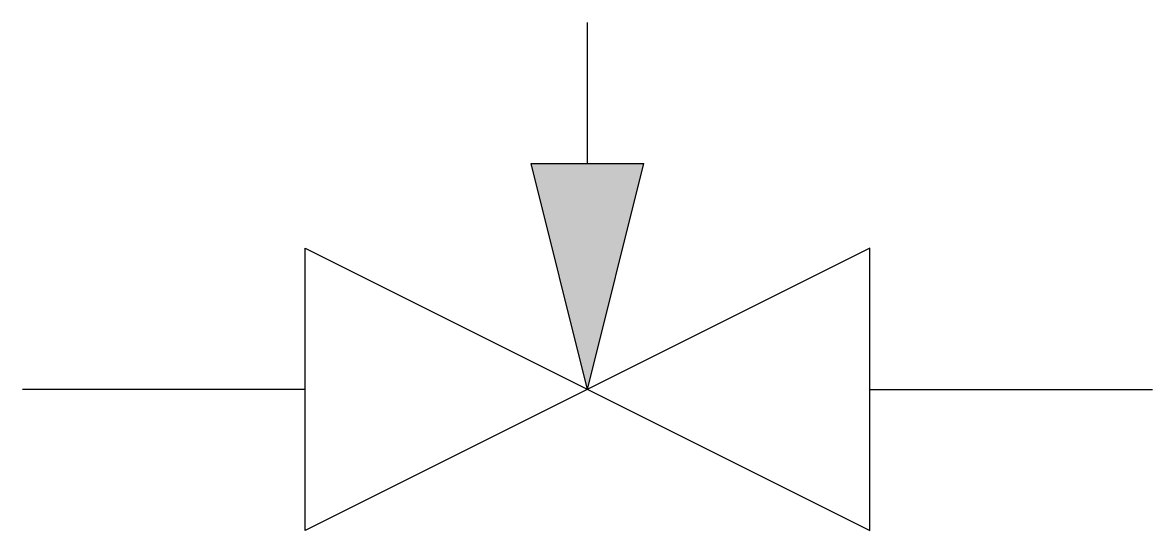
# Model space of a CAD drawing. Header units: millimetres. Extents: x 0 to 20, y -20 to -11.
import ezdxf

# ---------------------------------------------------------------- set-up
doc = ezdxf.new("R2010")
doc.units = ezdxf.units.MM
doc.linetypes.add('K5LT_BASIC', pattern=[0])

msp = doc.modelspace()

# ---------------------------------------------------------------- hatches: boundary and pattern name
h = msp.add_hatch(color=1)
h.dxf.hatch_style = 1
h.paths.add_polyline_path([(11, -13.4625), (9, -13.4625), (10, -17.4625)])

# ---------------------------------------------------------------- linework, layer by layer
at = {"color": 1, "linetype": 'K5LT_BASIC'}
for p, q in [((10, -13.4625), (10, -10.9625)), ((10, -17.4625), (9, -13.4625)), ((9, -13.4625), (11, -13.4625)), ((10, -17.4625), (11, -13.4625)), ((5, -17.4625), (5, -14.9625)), ((5, -14.9625), (15, -19.9625)), ((15, -14.9625), (5, -19.9625)), ((15, -19.9625), (15, -14.9625)), ((5, -17.4625), (0, -17.4625)), ((5, -19.9625), (5, -17.4625)), ((15, -17.4625), (20, -17.4625))]:
    msp.add_line(p, q, dxfattribs=at)

doc.saveas('drawing.dxf')
